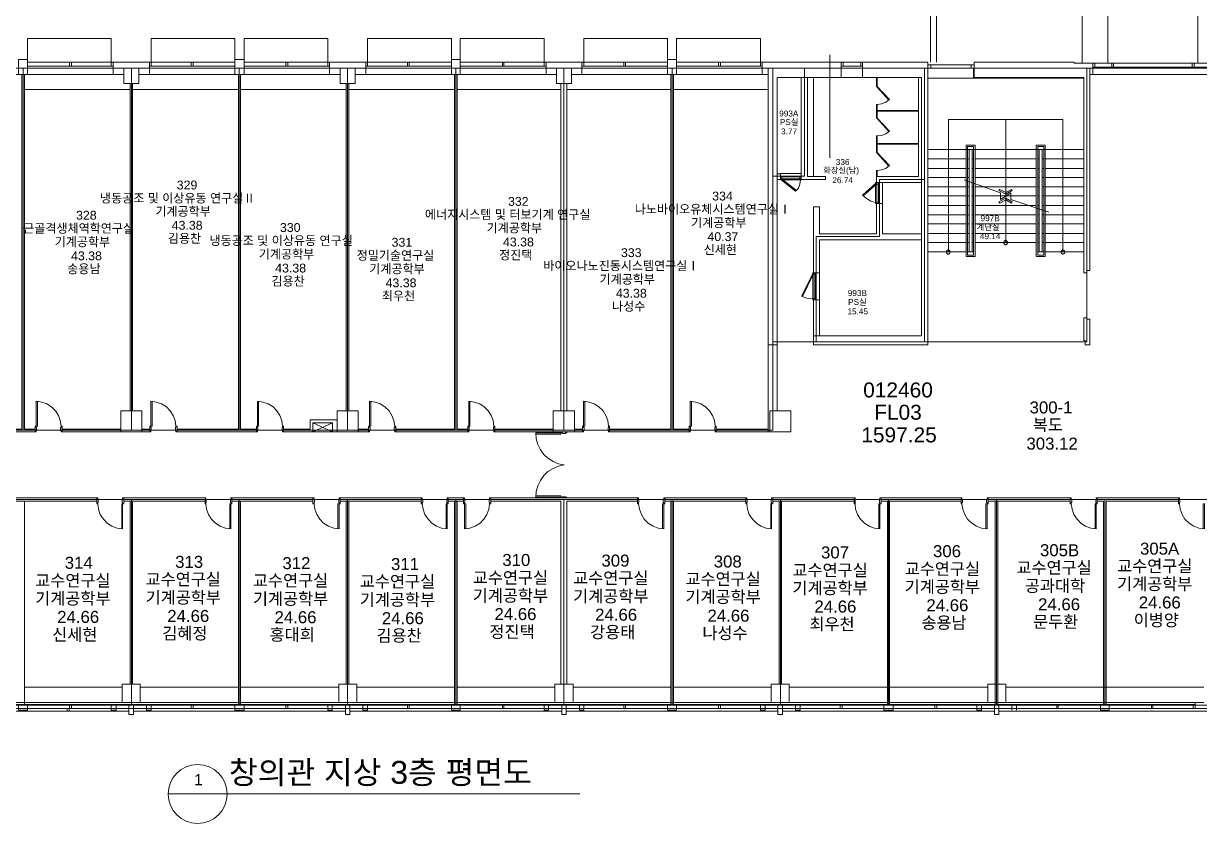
# Model space of a CAD drawing. Header units: millimetres. Extents: x -750 to 105570, y 8301 to 66109.
# Drawn here: x 36471 to 75618, y 12469 to 39105 of the extents above; entities that cross this region are included whole.
import ezdxf

# ---------------------------------------------------------------- set-up
doc = ezdxf.new("R2010")
doc.units = ezdxf.units.MM
doc.layers.add('PDF_문자', color=7, linetype='Continuous')
doc.layers.add('PDF_형상', color=7, linetype='Continuous')
doc.styles.add('PDF 맑은고딕', font='Arial.ttf')
doc.styles.add('PDF 맑은고딕Semilight', font='Arial.ttf')

msp = doc.modelspace()

# ---------------------------------------------------------------- linework, layer by layer
at = {"layer": 'PDF_형상', "lineweight": 5}
for points in [[(63857, 48861), (61868, 48861), (63857, 48861), (62873, 43688), (66664, 43018), (66664, 37813)], [(66664, 42285), (66664, 47594), (66664, 38609)], [(71712, 37781), (71712, 43405), (76414, 43405), (76414, 37781)], [(66863, 37813), (66863, 42976), (66863, 38808)], [(72571, 37781), (72571, 42965), (75566, 42965), (75566, 37781)], [(39456, 37813), (36607, 37813), (36607, 38609), (39393, 38609), (39393, 37813)], [(40723, 37813), (40723, 38609), (43509, 38609), (43509, 37813), (40660, 37813)], [(46661, 37813), (43813, 37813), (43813, 38609), (46598, 38609), (46598, 37813)], [(47918, 37813), (47918, 38609), (50714, 38609), (50714, 37813), (47865, 37813)], [(54715, 37404), (55060, 37404), (55060, 37813), (53866, 37813), (51007, 37813), (51007, 38609), (53804, 38609), (53804, 37813)], [(55123, 37813), (55123, 38609), (57909, 38609), (57909, 37813), (55060, 37813)], [(63690, 37614), (63690, 37813), (61061, 37813), (58213, 37813), (58213, 38609), (61009, 38609), (61009, 37813)], [(63313, 38064), (63313, 34629)], [(39456, 37687), (36607, 37687)], [(40304, 37404), (40660, 37404), (40660, 37813), (39456, 37813), (39456, 37404), (39812, 37404)], [(39456, 37614), (40660, 37614)], [(43509, 37687), (40660, 37687)], [(46661, 37687), (43813, 37687)], [(47007, 37404), (46661, 37404), (46661, 37813), (47865, 37813), (47865, 37404), (47509, 37404)], [(46661, 37614), (47865, 37614)], [(50714, 37687), (47865, 37687)], [(53866, 37687), (51007, 37687)], [(53866, 37813), (53866, 37404), (54212, 37404)], [(53866, 37614), (55060, 37614)], [(61061, 37813), (61061, 37404), (61260, 37404), (61061, 37404), (55060, 37404)], [(57909, 37687), (55060, 37687)], [(61061, 37687), (58213, 37687)], [(61061, 37614), (61260, 37614), (61260, 28408), (61564, 28408), (61564, 26209)], [(64402, 37310), (63690, 37310), (63690, 37614), (61260, 37614)], [(61417, 25560), (61417, 37614)], [(66570, 37729), (66570, 37813), (64402, 37813), (64402, 37614), (64402, 37310), (66360, 37310), (66360, 28701), (62768, 28701)], [(62967, 32105), (62967, 33006), (62768, 33006), (62768, 32105), (62768, 30806), (62967, 30806), (62967, 29906), (62768, 29906), (62768, 28701), (62768, 28408), (66570, 28408), (66570, 37614), (64402, 37614)], [(63690, 37813), (64402, 37813)], [(63690, 37687), (64402, 37687)], [(66580, 37614), (66580, 28408)], [(66674, 37614), (68015, 37614)], [(68099, 37614), (68099, 37289)], [(68120, 37729), (68120, 37813), (71450, 37813), (71450, 37781), (72068, 37781)], [(72068, 37404), (72068, 37781), (76069, 37781), (76665, 37781), (76665, 37813), (77870, 37813), (77870, 37781), (83871, 37781), (83871, 37813), (85274, 37813), (85274, 36608), (85243, 36608), (85243, 28879), (89777, 28879), (89777, 28911), (90971, 28911), (90971, 27602), (90772, 27602), (90772, 28209)], [(72068, 37656), (76069, 37656)], [(33455, 37404), (39456, 37404)], [(36419, 37404), (36419, 25601), (34460, 25601), (34460, 25507), (36859, 25507), (36859, 25601), (36503, 25601), (36503, 37404)], [(40660, 37404), (46661, 37404)], [(43624, 37404), (43624, 25601), (41582, 25601), (41582, 25507), (44221, 25507), (44221, 25601), (43697, 25601), (43697, 37404)], [(47865, 37404), (53866, 37404)], [(50819, 37404), (50819, 25601), (48860, 25601), (48860, 25507), (51259, 25507), (51259, 25601), (50903, 25601), (50903, 37404)], [(58024, 37404), (58024, 25601), (55982, 25601), (55982, 25507), (58631, 25507), (58631, 25601), (58108, 25601), (58108, 37404)], [(61564, 28408), (61564, 37310), (63690, 37310)], [(62360, 37310), (62360, 33906), (63166, 33906), (63166, 34011), (62569, 34011), (62569, 37310)], [(62768, 37310), (62768, 34011)], [(66266, 37310), (66266, 34011), (64863, 34011), (64863, 34210), (64884, 34210)], [(64863, 37310), (64863, 37006), (64884, 37006), (64884, 37310)], [(66580, 37289), (68099, 37289), (71764, 37289)], [(71963, 37404), (72068, 37404), (76069, 37404), (76163, 37404)], [(36503, 36912), (40021, 36912)], [(40021, 37111), (40021, 26209)], [(40095, 37111), (40095, 26209)], [(40095, 36912), (43624, 36912)], [(43697, 36912), (47216, 36912)], [(47216, 37111), (47216, 26209)], [(47300, 37111), (47300, 26209)], [(47300, 36912), (50819, 36912)], [(50903, 36912), (54359, 36912)], [(54359, 37111), (54359, 26209)], [(54558, 37111), (54558, 26209)], [(54558, 36912), (58024, 36912)], [(58108, 36912), (61260, 36912)], [(65282, 36556), (64873, 36996), (64884, 37006), (64863, 37006)], [(64884, 37006), (65303, 36577), (65177, 36483), (65030, 36430), (64884, 36409), (64884, 36210), (66266, 36210)], [(64884, 36409), (64863, 36409), (64863, 35959), (64884, 35959), (64873, 35949), (65282, 35509)], [(66266, 35111), (64884, 35111), (64884, 35362), (65030, 35373), (65177, 35435), (65303, 35519), (64884, 35959), (64884, 36189), (66266, 36189)], [(67261, 31498), (67261, 35907), (71073, 35907), (71073, 31498)], [(69167, 35907), (69167, 31812)], [(65282, 34357), (64873, 34797), (64884, 34807), (64863, 34807), (64863, 35362), (64884, 35362)], [(64884, 34011), (64884, 34210), (65030, 34231), (65177, 34283), (65303, 34378), (64884, 34807), (64884, 35090), (66266, 35090)], [(66570, 34912), (71764, 34912)], [(67952, 31498), (67952, 34912)], [(68046, 34912), (68046, 31498)], [(70277, 31498), (70277, 34912)], [(70382, 34912), (70382, 31498)], [(66570, 34598), (67847, 34598)], [(67900, 34598), (67952, 34598)], [(68046, 34598), (68099, 34598)], [(68151, 34598), (70183, 34598)], [(70235, 34598), (70277, 34598)], [(70382, 34598), (70434, 34598)], [(70476, 34598), (71764, 34598)], [(61564, 34105), (61669, 34105)], [(62360, 34116), (61669, 34116), (61669, 33917)], [(66570, 34283), (67847, 34283)], [(67900, 34283), (67952, 34283)], [(68046, 34283), (68099, 34283)], [(68151, 34283), (70183, 34283)], [(70235, 34283), (70277, 34283)], [(70382, 34283), (70434, 34283)], [(70476, 34283), (71764, 34283)], [(61669, 33906), (61564, 33906)], [(61689, 33896), (62171, 33519), (62265, 33624), (62318, 33760), (62339, 33896), (61689, 33896), (61721, 33917), (62203, 33540), (62171, 33519)], [(62318, 34001), (61710, 34001)], [(62318, 33938), (61710, 33938)], [(64863, 32105), (62967, 32105), (64863, 32105), (64863, 33110), (65062, 33110), (65062, 33812)], [(64831, 33781), (64402, 33393), (64528, 33278), (64674, 33194), (64831, 33142), (64831, 33781), (64863, 33760), (64423, 33372), (64402, 33393)], [(66360, 33812), (64863, 33812), (64863, 34011)], [(64873, 33152), (64873, 33760)], [(64936, 33152), (64936, 33760)], [(66570, 33980), (67847, 33980)], [(67785, 33896), (68989, 33467), (68989, 33247), (69335, 33467), (69335, 33247), (70602, 32828)], [(67900, 33980), (67952, 33980)], [(68046, 33980), (68099, 33980)], [(68151, 33980), (70183, 33980)], [(70235, 33980), (70277, 33980)], [(70382, 33980), (70434, 33980)], [(70476, 33980), (71764, 33980)], [(66570, 33665), (67847, 33665)], [(66570, 33362), (67847, 33362)], [(67900, 33665), (67952, 33665)], [(67900, 33362), (67952, 33362)], [(68046, 33665), (68099, 33665)], [(68046, 33362), (68099, 33362)], [(68151, 33665), (70183, 33665)], [(68151, 33362), (70183, 33362)], [(70235, 33665), (70277, 33665)], [(70235, 33362), (70277, 33362)], [(70382, 33665), (70434, 33665)], [(70382, 33362), (70434, 33362)], [(70476, 33665), (71764, 33665)], [(70476, 33362), (71764, 33362)], [(66360, 32105), (65062, 32105), (65062, 33110)], [(66570, 33048), (67847, 33048)], [(67900, 33048), (67952, 33048)], [(68046, 33048), (68099, 33048)], [(68151, 33048), (70183, 33048)], [(70235, 33048), (70277, 33048)], [(70382, 33048), (70434, 33048)], [(70476, 33048), (71764, 33048)], [(66570, 32733), (67847, 32733)], [(67900, 32733), (67952, 32733)], [(68046, 32733), (68099, 32733)], [(68151, 32733), (70183, 32733)], [(70235, 32733), (70277, 32733)], [(70382, 32733), (70434, 32733)], [(70476, 32733), (71764, 32733)], [(66570, 32430), (67847, 32430)], [(66570, 32116), (67847, 32116)], [(67900, 32430), (67952, 32430)], [(67900, 32116), (67952, 32116)], [(68046, 32430), (68099, 32430)], [(68046, 32116), (68099, 32116)], [(68151, 32430), (70183, 32430)], [(68151, 32116), (70183, 32116)], [(70235, 32430), (70277, 32430)], [(70235, 32116), (70277, 32116)], [(70382, 32430), (70434, 32430)], [(70382, 32116), (70434, 32116)], [(70476, 32430), (71764, 32430)], [(70476, 32116), (71764, 32116)], [(66360, 31906), (62967, 31906), (62967, 30806)], [(66570, 31812), (67847, 31812)], [(67900, 31812), (67952, 31812)], [(68046, 31812), (68099, 31812)], [(68151, 31812), (70183, 31812)], [(70235, 31812), (70277, 31812)], [(70382, 31812), (70434, 31812)], [(70476, 31812), (71764, 31812)], [(66570, 31498), (67847, 31498)], [(67900, 31498), (67952, 31498), (68099, 31498)], [(70235, 31498), (70277, 31498), (70434, 31498)], [(70476, 31498), (71764, 31498)], [(62402, 30021), (62768, 30765), (62747, 30775), (62370, 30031), (62548, 29958), (62747, 29937), (62747, 30775)], [(62789, 29948), (62789, 30765)], [(62841, 29948), (62841, 30765)], [(62967, 29906), (62967, 28701)], [(71869, 29309), (71869, 29256), (71963, 29256), (71963, 28408), (71817, 28408), (71817, 28555), (71764, 28555), (71764, 29309), (71869, 29309), (71764, 29309)], [(61260, 25601), (59532, 25601), (59532, 25507), (61260, 25507), (61260, 28408)], [(36932, 26534), (36932, 25696), (36890, 25696), (36890, 26534), (37079, 26502), (37246, 26439), (37403, 26345), (37539, 26209), (37634, 26052), (37696, 25884), (37728, 25696)], [(40754, 26534), (40754, 25696), (40713, 25696), (40713, 26534), (40891, 26502), (41069, 26439), (41226, 26345), (41351, 26209), (41456, 26052), (41519, 25884), (41540, 25696)], [(44294, 26534), (44294, 25696), (44263, 25696), (44263, 26534), (44441, 26502), (44619, 26439), (44776, 26345), (44902, 26209), (45006, 26052), (45069, 25884), (45090, 25696)], [(48033, 26534), (48033, 25696), (47991, 25696), (47991, 26534), (48180, 26502), (48347, 26439), (48504, 26345), (48640, 26209), (48735, 26052), (48798, 25884), (48829, 25696)], [(51332, 26534), (51332, 25696), (51290, 25696), (51290, 26534), (51479, 26502), (51657, 26439), (51803, 26345), (51939, 26209), (52034, 26052), (52107, 25884), (52128, 25696)], [(55154, 26534), (55154, 25696), (55113, 25696), (55113, 26534), (55301, 26502), (55469, 26439), (55626, 26345), (55762, 26209), (55856, 26052), (55919, 25884), (55950, 25696)], [(58705, 26534), (58705, 25696), (58663, 25696), (58663, 26534), (58841, 26502), (59019, 26439), (59176, 26345), (59302, 26209), (59406, 26052), (59469, 25884), (59501, 25696)], [(46106, 25507), (45122, 25507), (45122, 25601), (46012, 25601), (46012, 25905), (46912, 25905)], [(40409, 25601), (40681, 25601), (40681, 25507), (37759, 25507), (37759, 25601), (39707, 25601)], [(46755, 25811), (46106, 25811), (46106, 25507), (46755, 25507), (46755, 25811), (46106, 25811), (46106, 25507), (46755, 25811), (46755, 25507), (46106, 25811)], [(46912, 25507), (46755, 25507)], [(47614, 25507), (47960, 25507), (47960, 25601), (47614, 25601)], [(54107, 25601), (52159, 25601), (52159, 25507), (54107, 25507), (55081, 25507), (55081, 25601), (54809, 25601)], [(53531, 25434), (54359, 25434), (54359, 25476), (53531, 25476), (53542, 25277), (53594, 25088), (53678, 24910), (53793, 24753), (53929, 24628), (54097, 24523), (54275, 24449), (54463, 24408), (54474, 24408)], [(61260, 25507), (61564, 25507)], [(54463, 24408), (54275, 24366), (54097, 24292), (53929, 24188), (53793, 24052), (53678, 23894), (53594, 23716), (53542, 23528), (53531, 23339), (54359, 23339), (54359, 23381), (53531, 23381)], [(36461, 16406), (40063, 16406), (40063, 23256), (43655, 23256), (43655, 16406), (47258, 16406), (47258, 23256), (50861, 23256), (50861, 16406), (54463, 16406), (54463, 23256), (58066, 23256), (58066, 16406), (61669, 16406), (61669, 23256), (58066, 23256), (58066, 16406), (54463, 16406), (54463, 23256), (50861, 23256), (50861, 16406), (47258, 16406), (47258, 23256), (43655, 23256), (43655, 16406), (40063, 16406), (40063, 23256), (36461, 23256)], [(36503, 23203), (36503, 16427)], [(39739, 22282), (39739, 23109), (39770, 23109), (39770, 22282), (39592, 22303), (39414, 22365), (39257, 22470), (39131, 22596), (39026, 22753), (38964, 22931), (38943, 23109)], [(40021, 23203), (40021, 17108)], [(40095, 23203), (40095, 17108)], [(43341, 22282), (43341, 23109), (43373, 23109), (43373, 22282), (43195, 22303), (43017, 22365), (42860, 22470), (42734, 22596), (42629, 22753), (42566, 22931), (42545, 23109)], [(43624, 23203), (43624, 16427)], [(43697, 23203), (43697, 16427)], [(46933, 22282), (46933, 23109), (46975, 23109), (46975, 22282), (46797, 22303), (46619, 22365), (46462, 22470), (46336, 22596), (46232, 22753), (46169, 22931), (46148, 23109)], [(47216, 23203), (47216, 17108)], [(47300, 23203), (47300, 17108)], [(50536, 22282), (50536, 23109), (50578, 23109), (50578, 22282), (50389, 22303), (50222, 22365), (50065, 22470), (49939, 22596), (49834, 22753), (49772, 22931), (49740, 23109)], [(50819, 23203), (50819, 16427)], [(50903, 23203), (50903, 16427)], [(51196, 22282), (51196, 23109), (51154, 23109), (51154, 22282), (51332, 22303), (51510, 22365), (51667, 22470), (51793, 22596), (51897, 22753), (51960, 22931), (51981, 23109)], [(51981, 23308), (54359, 23308), (54558, 23308), (56914, 23308), (56914, 23203), (54558, 23203), (54558, 17108)], [(54359, 17108), (54359, 23203), (52023, 23203), (52023, 23308)], [(57741, 22282), (57741, 23109), (57783, 23109), (57783, 22282), (57595, 22303), (57427, 22365), (57270, 22470), (57134, 22596), (57040, 22753), (56977, 22931), (56945, 23109)], [(58024, 23203), (58024, 16427)], [(58108, 23203), (58108, 16427)], [(61344, 22282), (61344, 23109), (61375, 23109), (61375, 22282), (61197, 22303), (61019, 22365), (60873, 22470), (60736, 22596), (60632, 22753), (60569, 22931), (60548, 23109)], [(61627, 23203), (61627, 17108)], [(61700, 23203), (61700, 17108)], [(64946, 22282), (64946, 23109), (64978, 23109), (64978, 22282), (64800, 22303), (64622, 22365), (64465, 22470), (64339, 22596), (64234, 22753), (64172, 22931), (64151, 23109)], [(65229, 23203), (65229, 16427)], [(65303, 23203), (65303, 16427)], [(68507, 22282), (68507, 23109), (68549, 23109), (68549, 22282), (68361, 22303), (68193, 22365), (68036, 22470), (67900, 22596), (67806, 22753), (67743, 22931), (67711, 23109)], [(68581, 23308), (68581, 23203)], [(68821, 23203), (68821, 16427)], [(68905, 23203), (68905, 16427)], [(72141, 22282), (72141, 23109), (72183, 23109), (72183, 22282), (72005, 22303), (71827, 22365), (71670, 22470), (71544, 22596), (71440, 22753), (71377, 22931), (71345, 23109)], [(72424, 16427), (72424, 23203), (72215, 23203), (72215, 23308), (74917, 23308), (74917, 23203), (72508, 23203), (72508, 16427)], [(72215, 23308), (72215, 23203)], [(75744, 22282), (75744, 23109), (75786, 23109), (75786, 22282), (75597, 22303), (75430, 22365), (75273, 22470), (75136, 22596), (75042, 22753), (74979, 22931), (74948, 23109)], [(36503, 17003), (39760, 17003)], [(40357, 17003), (43624, 17003)], [(43697, 17003), (46965, 17003)], [(47562, 17003), (50819, 17003)], [(50903, 17003), (54160, 17003)], [(54767, 17003), (58024, 17003)], [(58108, 17003), (61365, 17003)], [(61962, 17003), (65229, 17003)], [(65303, 17003), (68570, 17003)], [(69167, 17003), (70926, 17003), (75765, 17003)], [(11546, 16605), (11850, 16605), (11850, 16501), (75472, 16501)], [(75765, 16501), (75472, 16501), (75472, 16302), (76665, 16302), (76665, 16501), (82666, 16501), (82970, 16501)], [(11850, 16427), (14698, 16427), (14698, 16239), (15002, 16239), (15002, 16427), (29109, 16427), (29109, 16239), (29402, 16239), (29402, 16427), (36304, 16427), (36304, 16239), (36607, 16239), (36607, 16427), (43509, 16427), (43509, 16239), (43813, 16239), (43813, 16427), (50714, 16427), (50714, 16239), (51007, 16239), (51007, 16427), (57909, 16427)], [(11850, 16302), (75472, 16302)], [(32931, 16207), (39980, 16207)], [(36304, 16427), (36607, 16427)], [(40137, 16207), (47185, 16207)], [(43509, 16427), (43813, 16427)], [(47331, 16207), (54390, 16207)], [(50714, 16427), (51007, 16427)], [(54537, 16207), (61585, 16207)], [(58213, 16427), (57909, 16427), (57909, 16239), (58213, 16239), (58213, 16427), (65114, 16427)], [(61742, 16207), (68790, 16207)], [(65418, 16427), (65114, 16427), (65114, 16239), (65418, 16239), (65418, 16427), (72319, 16427), (72319, 16239), (72613, 16239), (72613, 16427), (72319, 16427), (72319, 16239), (72613, 16239), (72613, 16427), (75472, 16427)], [(68863, 16103), (68790, 16103), (68790, 16427), (68937, 16427), (68937, 16103), (68874, 16103), (68874, 16082)], [(76069, 16207), (68937, 16207), (76069, 16207), (76069, 16302)], [(69523, 16239), (69523, 16427), (69376, 16427), (69376, 16239)], [(72319, 16427), (72613, 16427)], [(41278, 13453), (54987, 13453)]]:
    msp.add_lwpolyline(points, dxfattribs=at)
for points in [[(15201, 28502), (11253, 28502), (11253, 23256), (76069, 23256), (76069, 26157), (90856, 26157), (90856, 28502), (76268, 28502), (76268, 34022), (78865, 34022), (78865, 37614), (71869, 37614), (71869, 28502), (61417, 28502), (61417, 25560), (18249, 25560), (18249, 30503), (15201, 30503), (15201, 28502), (15201, 30503)], [(15201, 28502), (11253, 28502), (11253, 16406), (90856, 16406), (90856, 28502), (84918, 28502), (84918, 37614), (15201, 37614)], [(36524, 37907), (36534, 37907), (36607, 37907), (36607, 37404), (36304, 37404), (36304, 37907)], [(36461, 25560), (40063, 25560), (40063, 37614), (36461, 37614)], [(38000, 37687), (38063, 37687), (38063, 37813), (38000, 37813)], [(39393, 37687), (39456, 37687), (39456, 37813), (39393, 37813)], [(39812, 37614), (40304, 37614), (40304, 37111), (39812, 37111)], [(40063, 25560), (43655, 25560), (43655, 37614), (40063, 37614)], [(40660, 37687), (40723, 37687), (40723, 37813), (40660, 37813)], [(42053, 37687), (42116, 37687), (42116, 37813), (42053, 37813)], [(43729, 37907), (43739, 37907), (43813, 37907), (43813, 37404), (43509, 37404), (43509, 37907)], [(43655, 25560), (47258, 25560), (47258, 37614), (43655, 37614)], [(45205, 37687), (45268, 37687), (45268, 37813), (45205, 37813)], [(46598, 37687), (46661, 37687), (46661, 37813), (46598, 37813)], [(47007, 37614), (47509, 37614), (47509, 37111), (47007, 37111)], [(47258, 25560), (50861, 25560), (50861, 37614), (47258, 37614)], [(47865, 37687), (47918, 37687), (47918, 37813), (47865, 37813)], [(49258, 37687), (49311, 37687), (49311, 37813), (49258, 37813)], [(50934, 37907), (50944, 37907), (51007, 37907), (51007, 37404), (50714, 37404), (50714, 37907)], [(50861, 25560), (54463, 25560), (54463, 37614), (50861, 37614)], [(52411, 37687), (52463, 37687), (52463, 37813), (52411, 37813)], [(53804, 37687), (53866, 37687), (53866, 37813), (53804, 37813)], [(54212, 37614), (54715, 37614), (54715, 37111), (54212, 37111)], [(54463, 25560), (58066, 25560), (58066, 37614), (54463, 37614)], [(55060, 37687), (55123, 37687), (55123, 37813), (55060, 37813)], [(56453, 37687), (56516, 37687), (56516, 37813), (56453, 37813)], [(58129, 37907), (58139, 37907), (58213, 37907), (58213, 37404), (57909, 37404), (57909, 37907)], [(58066, 25560), (61417, 25560), (61417, 37614), (58066, 37614)], [(59605, 37687), (59668, 37687), (59668, 37813), (59605, 37813)], [(61009, 37687), (61061, 37687), (61061, 37813), (61009, 37813)], [(62464, 34022), (61417, 34022), (61417, 28502), (62768, 28502), (62810, 28502), (62862, 28502), (62862, 31906), (62862, 32011), (64863, 32011), (64967, 32011), (64967, 33812), (64967, 33906), (66360, 33906), (66465, 33906), (66465, 37614), (62464, 37614)], [(61417, 34022), (62464, 34022), (62464, 37614), (61417, 37614)], [(63690, 37687), (63753, 37687), (63753, 37813), (63690, 37813)], [(64350, 37687), (64402, 37687), (64402, 37813), (64350, 37813)], [(66465, 28502), (71869, 28502), (71869, 37614), (66465, 37614)], [(66570, 37729), (66674, 37729), (66674, 37614), (66570, 37614)], [(68036, 37729), (66643, 37729)], [(68120, 37729), (68015, 37729), (68015, 37614), (68120, 37614)], [(71764, 30806), (71869, 30806), (71869, 30880), (71963, 30880), (71963, 37614), (68120, 37614), (68120, 37310), (71764, 37310)], [(72068, 37656), (72131, 37656), (72131, 37781), (72068, 37781)], [(72696, 37656), (72759, 37656), (72759, 37781), (72696, 37781)], [(75377, 37656), (75440, 37656), (75440, 37781), (75377, 37781)], [(67847, 35058), (68151, 35058), (68151, 31351), (67847, 31351)], [(67900, 35006), (68099, 35006), (68099, 31393), (67900, 31393)], [(70183, 35058), (70476, 35058), (70476, 31351), (70183, 31351)], [(70235, 35006), (70434, 35006), (70434, 31393), (70235, 31393)], [(61669, 33896), (61689, 33896), (61689, 33938), (61710, 33938), (61710, 34001), (61689, 34001), (61669, 34001)], [(62360, 33896), (62339, 33896), (62339, 33938), (62318, 33938), (62318, 34001), (62339, 34001), (62360, 34001)], [(64967, 32011), (62862, 32011), (62862, 28502), (66465, 28502), (66465, 33906), (64967, 33906)], [(64831, 33812), (64831, 33781), (64873, 33781), (64873, 33760), (64936, 33760), (64936, 33781), (64936, 33812)], [(69167, 33425), (69387, 33550), (69356, 33582), (69167, 33477), (68968, 33582), (68937, 33550)], [(69167, 33288), (69387, 33163), (69356, 33121), (69167, 33236), (68968, 33121), (68937, 33163)], [(64831, 33110), (64831, 33142), (64873, 33142), (64873, 33152), (64936, 33152), (64936, 33142), (64936, 33110)], [(69230, 31812), (69230, 31822), (69219, 31833), (69219, 31843), (69209, 31854), (69198, 31864), (69188, 31875), (69177, 31875), (69167, 31875), (69157, 31875), (69146, 31875), (69136, 31864), (69125, 31864), (69115, 31854), (69115, 31843), (69104, 31822), (69104, 31812), (69104, 31801), (69104, 31791), (69115, 31780), (69115, 31759), (69125, 31759), (69136, 31749), (69146, 31739), (69157, 31739), (69167, 31739), (69177, 31739), (69188, 31749), (69198, 31749), (69209, 31759), (69219, 31770), (69219, 31780), (69230, 31791)], [(67324, 31498), (67324, 31508), (67313, 31519), (67313, 31540), (67303, 31550), (67292, 31550), (67282, 31560), (67271, 31560), (67261, 31571), (67250, 31571), (67240, 31560), (67230, 31560), (67219, 31550), (67209, 31540), (67198, 31529), (67198, 31519), (67198, 31508), (67198, 31487), (67198, 31477), (67198, 31466), (67209, 31456), (67219, 31445), (67230, 31435), (67240, 31435), (67250, 31424), (67261, 31424), (67271, 31424), (67282, 31435), (67292, 31445), (67303, 31445), (67313, 31456), (67313, 31466), (67324, 31487)], [(71136, 31498), (71136, 31508), (71136, 31519), (71125, 31540), (71115, 31550), (71104, 31560), (71084, 31560), (71073, 31571), (71063, 31571), (71052, 31560), (71042, 31560), (71031, 31550), (71021, 31540), (71021, 31529), (71010, 31519), (71010, 31508), (71010, 31487), (71010, 31477), (71021, 31466), (71021, 31456), (71031, 31445), (71042, 31435), (71052, 31435), (71063, 31424), (71073, 31424), (71084, 31424), (71104, 31435), (71115, 31445), (71125, 31456), (71136, 31466), (71136, 31487)], [(62747, 30806), (62747, 30775), (62789, 30775), (62789, 30765), (62841, 30765), (62841, 30775), (62841, 30806)], [(62747, 29906), (62747, 29937), (62789, 29937), (62789, 29948), (62841, 29948), (62841, 29937), (62841, 29906)], [(39707, 26209), (40409, 26209), (40409, 25507), (39707, 25507)], [(46912, 26209), (47614, 26209), (47614, 25507), (46912, 25507)], [(54107, 26209), (54809, 26209), (54809, 25507), (54107, 25507)], [(61312, 26209), (62014, 26209), (62014, 25507), (61312, 25507)], [(36859, 25696), (36859, 25507), (36890, 25507), (36890, 25549), (36901, 25549), (36901, 25654), (36890, 25654), (36890, 25696)], [(37759, 25696), (37759, 25507), (37728, 25507), (37728, 25549), (37707, 25549), (37707, 25654), (37728, 25654), (37728, 25696)], [(40681, 25696), (40681, 25507), (40713, 25507), (40713, 25549), (40723, 25549), (40723, 25654), (40713, 25654), (40713, 25696)], [(41582, 25696), (41582, 25507), (41540, 25507), (41540, 25549), (41529, 25549), (41529, 25654), (41540, 25654), (41540, 25696)], [(44221, 25696), (44221, 25507), (44263, 25507), (44263, 25549), (44273, 25549), (44273, 25654), (44263, 25654), (44263, 25696)], [(45122, 25696), (45122, 25507), (45090, 25507), (45090, 25549), (45080, 25549), (45080, 25654), (45090, 25654), (45090, 25696)], [(47960, 25696), (47960, 25507), (47991, 25507), (47991, 25549), (48012, 25549), (48012, 25654), (47991, 25654), (47991, 25696)], [(48860, 25696), (48860, 25507), (48829, 25507), (48829, 25549), (48808, 25549), (48808, 25654), (48829, 25654), (48829, 25696)], [(51259, 25696), (51259, 25507), (51290, 25507), (51290, 25549), (51311, 25549), (51311, 25654), (51290, 25654), (51290, 25696)], [(52159, 25696), (52159, 25507), (52128, 25507), (52128, 25549), (52117, 25549), (52117, 25654), (52128, 25654), (52128, 25696)], [(54359, 25507), (54558, 25507), (54558, 25476), (54516, 25476), (54516, 25455), (54411, 25455), (54411, 25476), (54359, 25476)], [(55081, 25696), (55081, 25507), (55113, 25507), (55113, 25549), (55134, 25549), (55134, 25654), (55113, 25654), (55113, 25696)], [(55982, 25696), (55982, 25507), (55950, 25507), (55950, 25549), (55929, 25549), (55929, 25654), (55950, 25654), (55950, 25696)], [(58631, 25696), (58631, 25507), (58663, 25507), (58663, 25549), (58673, 25549), (58673, 25654), (58663, 25654), (58663, 25696)], [(59532, 25696), (59532, 25507), (59501, 25507), (59501, 25549), (59480, 25549), (59480, 25654), (59501, 25654), (59501, 25696)], [(38911, 23203), (36209, 23203), (36209, 23308), (38911, 23308)], [(38911, 23109), (38911, 23308), (38943, 23308), (38943, 23256), (38953, 23256), (38953, 23161), (38943, 23161), (38943, 23109)], [(39812, 23109), (39812, 23308), (39770, 23308), (39770, 23256), (39760, 23256), (39760, 23161), (39770, 23161), (39770, 23109)], [(40063, 23308), (40158, 23308), (42514, 23308), (42514, 23203), (40158, 23203), (40063, 23203), (39812, 23203), (39812, 23308)], [(42514, 23109), (42514, 23308), (42545, 23308), (42545, 23256), (42556, 23256), (42556, 23161), (42545, 23161), (42545, 23109)], [(43404, 23109), (43404, 23308), (43373, 23308), (43373, 23256), (43362, 23256), (43362, 23161), (43373, 23161), (43373, 23109)], [(46106, 23203), (43404, 23203), (43404, 23308), (46106, 23308)], [(46106, 23109), (46106, 23308), (46148, 23308), (46148, 23256), (46158, 23256), (46158, 23161), (46148, 23161), (46148, 23109)], [(47007, 23109), (47007, 23308), (46975, 23308), (46975, 23256), (46965, 23256), (46965, 23161), (46975, 23161), (46975, 23109)], [(47258, 23308), (47363, 23308), (49709, 23308), (49709, 23203), (47363, 23203), (47258, 23203), (47007, 23203), (47007, 23308)], [(49709, 23109), (49709, 23308), (49740, 23308), (49740, 23256), (49761, 23256), (49761, 23161), (49740, 23161), (49740, 23109)], [(50609, 23109), (50609, 23308), (50578, 23308), (50578, 23256), (50567, 23256), (50567, 23161), (50578, 23161), (50578, 23109)], [(51122, 23203), (50609, 23203), (50609, 23308), (51122, 23308)], [(51122, 23109), (51122, 23308), (51154, 23308), (51154, 23256), (51164, 23256), (51164, 23161), (51154, 23161), (51154, 23109)], [(52023, 23109), (52023, 23308), (51981, 23308), (51981, 23256), (51971, 23256), (51971, 23161), (51981, 23161), (51981, 23109)], [(54359, 23308), (54558, 23308), (54558, 23339), (54516, 23339), (54516, 23350), (54411, 23350), (54411, 23339), (54359, 23339)], [(56914, 23109), (56914, 23308), (56945, 23308), (56945, 23256), (56956, 23256), (56956, 23161), (56945, 23161), (56945, 23109)], [(57815, 23109), (57815, 23308), (57783, 23308), (57783, 23256), (57762, 23256), (57762, 23161), (57783, 23161), (57783, 23109)], [(60517, 23203), (57815, 23203), (57815, 23308), (60517, 23308)], [(60517, 23109), (60517, 23308), (60548, 23308), (60548, 23256), (60558, 23256), (60558, 23161), (60548, 23161), (60548, 23109)], [(61417, 23109), (61417, 23308), (61375, 23308), (61375, 23256), (61365, 23256), (61365, 23161), (61375, 23161), (61375, 23109)], [(61669, 23308), (61417, 23308), (61417, 23203), (61669, 23203), (61763, 23203), (64119, 23203), (64119, 23308), (61763, 23308)], [(61669, 16406), (65261, 16406), (65261, 23256), (61669, 23256)], [(64119, 23109), (64119, 23308), (64151, 23308), (64151, 23256), (64161, 23256), (64161, 23161), (64151, 23161), (64151, 23109)], [(65020, 23109), (65020, 23308), (64978, 23308), (64978, 23256), (64967, 23256), (64967, 23161), (64978, 23161), (64978, 23109)], [(67680, 23203), (67680, 23308), (65020, 23308), (65020, 23203)], [(68863, 23256), (68863, 16406), (65261, 16406), (65261, 23256)], [(67680, 23109), (67680, 23308), (67711, 23308), (67711, 23256), (67732, 23256), (67732, 23161), (67711, 23161), (67711, 23109)], [(68581, 23109), (68581, 23308), (68549, 23308), (68549, 23256), (68528, 23256), (68528, 23161), (68549, 23161), (68549, 23109)], [(71314, 23203), (71314, 23308), (68581, 23308), (68581, 23203)], [(72466, 23256), (72466, 16406), (68863, 16406), (68863, 23256)], [(71314, 23109), (71314, 23308), (71345, 23308), (71345, 23256), (71366, 23256), (71366, 23161), (71345, 23161), (71345, 23109)], [(72215, 23109), (72215, 23308), (72183, 23308), (72183, 23256), (72173, 23256), (72173, 23161), (72183, 23161), (72183, 23109)], [(76069, 23256), (76069, 16406), (72466, 16406), (72466, 23256)], [(74917, 23109), (74917, 23308), (74948, 23308), (74948, 23256), (74969, 23256), (74969, 23161), (74948, 23161), (74948, 23109)], [(39760, 17108), (40357, 17108), (40357, 16501), (39760, 16501)], [(46965, 17108), (47562, 17108), (47562, 16501), (46965, 16501)], [(54160, 17108), (54767, 17108), (54767, 16501), (54160, 16501)], [(61365, 17108), (61962, 17108), (61962, 16501), (61365, 16501)], [(68570, 17108), (69167, 17108), (69167, 16501), (68570, 16501)], [(37927, 16207), (37990, 16207), (37990, 16302), (37927, 16302)], [(38000, 16302), (38063, 16302), (38063, 16427), (38000, 16427)], [(39393, 16427), (39550, 16427), (39550, 16239), (39393, 16239)], [(40063, 16082), (40053, 16082), (40053, 16103), (39980, 16103), (39980, 16427), (40137, 16427), (40137, 16103), (40063, 16103)], [(40723, 16427), (40566, 16427), (40566, 16239), (40723, 16239)], [(42053, 16302), (42116, 16302), (42116, 16427), (42053, 16427)], [(45205, 16302), (45268, 16302), (45268, 16427), (45205, 16427)], [(46598, 16427), (46745, 16427), (46745, 16239), (46598, 16239)], [(47269, 16082), (47258, 16082), (47258, 16103), (47185, 16103), (47185, 16427), (47331, 16427), (47331, 16103), (47269, 16103)], [(47918, 16427), (47771, 16427), (47771, 16239), (47918, 16239)], [(49258, 16302), (49311, 16302), (49311, 16427), (49258, 16427)], [(52411, 16302), (52463, 16302), (52463, 16427), (52411, 16427)], [(53804, 16427), (53950, 16427), (53950, 16239), (53804, 16239)], [(54463, 16082), (54453, 16082), (54453, 16103), (54390, 16103), (54390, 16427), (54537, 16427), (54537, 16103), (54463, 16103)], [(55123, 16427), (54976, 16427), (54976, 16239), (55123, 16239)], [(56453, 16302), (56516, 16302), (56516, 16427), (56453, 16427)], [(59605, 16302), (59668, 16302), (59668, 16427), (59605, 16427)], [(61009, 16427), (61155, 16427), (61155, 16239), (61009, 16239)], [(61669, 16082), (61658, 16082), (61658, 16103), (61585, 16103), (61585, 16427), (61742, 16427), (61742, 16103), (61669, 16103)], [(62328, 16427), (62171, 16427), (62171, 16239), (62328, 16239)], [(63658, 16302), (63721, 16302), (63721, 16427), (63658, 16427)], [(66811, 16302), (66873, 16302), (66873, 16427), (66811, 16427)], [(68204, 16427), (68361, 16427), (68361, 16239), (68204, 16239)], [(70864, 16302), (70916, 16302), (70916, 16427), (70864, 16427)], [(74016, 16302), (74068, 16302), (74068, 16427), (74016, 16427)], [(75409, 16302), (75472, 16302), (75472, 16427), (75409, 16427)]]:
    msp.add_lwpolyline(points, close=True, dxfattribs=at)
msp.add_circle((42265, 13450), 982, dxfattribs=at)

# ---------------------------------------------------------------- texts
at = {"layer": 'PDF_문자', "attachment_point": 4}
for s, insert, char_height, style in [('993A', (61627, 36107), 196, 'PDF 맑은고딕Semilight'), ('PS실', (61648, 35814), 196, 'PDF 맑은고딕Semilight'), ('3.77', (61689, 35510), 196, 'PDF 맑은고딕Semilight'), ('336', (63512, 34494), 196, 'PDF 맑은고딕Semilight'), ('화장실(남)', (63093, 34190), 196, 'PDF 맑은고딕Semilight'), ('329', (41571, 33725), 294.1, 'PDF 맑은고딕Semilight'), ('26.74', (63396, 33887), 196, 'PDF 맑은고딕Semilight'), ('냉동공조 및 이상유동 연구실Ⅱ', (39016, 33274), 294.07, 'PDF 맑은고딕Semilight'), ('332', (52599, 33180), 294.1, 'PDF 맑은고딕Semilight'), ('334', (59396, 33358), 294.1, 'PDF 맑은고딕Semilight'), ('기계공학부', (40859, 32834), 294.1, 'PDF 맑은고딕Semilight'), ('에너지시스템 및 터보기계 연구실', (49834, 32730), 294.07, 'PDF 맑은고딕Semilight'), ('나노바이오유체시스템연구실Ⅰ', (56820, 32908), 294.07, 'PDF 맑은고딕Semilight'), ('328', (38220, 32719), 294.1, 'PDF 맑은고딕Semilight'), ('43.38', (41404, 32384), 294.1, 'PDF 맑은고딕Semilight'), ('기계공학부', (58694, 32457), 294.1, 'PDF 맑은고딕Semilight'), ('997B', (68329, 32619), 196, 'PDF 맑은고딕Semilight'), ('근골격생체역학연구실', (36460, 32269), 294.1, 'PDF 맑은고딕Semilight'), ('김용찬', (41278, 31934), 294.1, 'PDF 맑은고딕Semilight'), ('330', (45007, 32311), 294.1, 'PDF 맑은고딕Semilight'), ('기계공학부', (51887, 32280), 294.1, 'PDF 맑은고딕Semilight'), ('40.37', (59239, 32007), 294.1, 'PDF 맑은고딕Semilight'), ('계단실', (68203, 32315), 196, 'PDF 맑은고딕Semilight'), ('49.14', (68308, 32022), 196, 'PDF 맑은고딕Semilight'), ('기계공학부', (37508, 31818), 294.1, 'PDF 맑은고딕Semilight'), ('냉동공조 및 이상유동 연구실', (42661, 31861), 294.07, 'PDF 맑은고딕Semilight'), ('331', (48724, 31818), 294.1, 'PDF 맑은고딕Semilight'), ('43.38', (52432, 31829), 294.1, 'PDF 맑은고딕Semilight'), ('신세현', (59113, 31557), 294.1, 'PDF 맑은고딕Semilight'), ('43.38', (38053, 31368), 294.1, 'PDF 맑은고딕Semilight'), ('기계공학부', (44305, 31410), 294.1, 'PDF 맑은고딕Semilight'), ('정밀기술연구실', (47562, 31368), 294.1, 'PDF 맑은고딕Semilight'), ('정진택', (52306, 31379), 294.1, 'PDF 맑은고딕Semilight'), ('333', (56359, 31473), 294.1, 'PDF 맑은고딕Semilight'), ('송용남', (37927, 30918), 294.1, 'PDF 맑은고딕Semilight'), ('43.38', (44849, 30960), 294.1, 'PDF 맑은고딕Semilight'), ('기계공학부', (47981, 30918), 294.1, 'PDF 맑은고딕Semilight'), ('바이오나노진동시스템연구실Ⅰ', (53772, 31023), 294.07, 'PDF 맑은고딕Semilight'), ('김용찬', (44724, 30509), 294.1, 'PDF 맑은고딕Semilight'), ('43.38', (48525, 30468), 294.1, 'PDF 맑은고딕Semilight'), ('기계공학부', (55647, 30572), 294.1, 'PDF 맑은고딕Semilight'), ('최우천', (48399, 30017), 294.1, 'PDF 맑은고딕Semilight'), ('43.38', (56191, 30122), 294.1, 'PDF 맑은고딕Semilight'), ('993B', (63910, 30127), 196, 'PDF 맑은고딕Semilight'), ('나성수', (56065, 29672), 294.1, 'PDF 맑은고딕Semilight'), ('PS실', (63920, 29823), 196, 'PDF 맑은고딕Semilight'), ('15.45', (63899, 29519), 196, 'PDF 맑은고딕Semilight'), ('012460', (64423, 26901), 497.7, 'PDF 맑은고딕Semilight'), ('FL03', (64789, 26158), 497.7, 'PDF 맑은고딕Semilight'), ('300-1', (69963, 26319), 399.6, 'PDF 맑은고딕Semilight'), ('복도', (70068, 25722), 399.6, 'PDF 맑은고딕Semilight'), ('1597.25', (64360, 25404), 497.7, 'PDF 맑은고딕Semilight'), ('303.12', (69858, 25115), 399.6, 'PDF 맑은고딕Semilight'), ('307', (63020, 21492), 399.6, 'PDF 맑은고딕Semilight'), ('306', (66748, 21533), 399.6, 'PDF 맑은고딕Semilight'), ('305B', (70309, 21565), 399.6, 'PDF 맑은고딕Semilight'), ('305A', (73639, 21617), 399.6, 'PDF 맑은고딕Semilight'), ('314', (37843, 21146), 399.6, 'PDF 맑은고딕Semilight'), ('313', (41519, 21177), 399.6, 'PDF 맑은고딕Semilight'), ('312', (45090, 21135), 399.6, 'PDF 맑은고딕Semilight'), ('311', (48703, 21104), 399.6, 'PDF 맑은고딕Semilight'), ('310', (52410, 21240), 399.6, 'PDF 맑은고딕Semilight'), ('309', (55710, 21219), 399.6, 'PDF 맑은고딕Semilight'), ('308', (59449, 21188), 399.6, 'PDF 맑은고딕Semilight'), ('교수연구실', (62067, 20884), 399.6, 'PDF 맑은고딕Semilight'), ('교수연구실', (65805, 20926), 399.6, 'PDF 맑은고딕Semilight'), ('교수연구실', (69523, 20968), 399.6, 'PDF 맑은고딕Semilight'), ('교수연구실', (72874, 21020), 399.6, 'PDF 맑은고딕Semilight'), ('교수연구실', (36859, 20539), 399.6, 'PDF 맑은고딕Semilight'), ('교수연구실', (40534, 20580), 399.6, 'PDF 맑은고딕Semilight'), ('교수연구실', (44106, 20539), 399.6, 'PDF 맑은고딕Semilight'), ('교수연구실', (47666, 20507), 399.6, 'PDF 맑은고딕Semilight'), ('교수연구실', (51426, 20633), 399.6, 'PDF 맑은고딕Semilight'), ('교수연구실', (54767, 20622), 399.6, 'PDF 맑은고딕Semilight'), ('교수연구실', (58506, 20591), 399.6, 'PDF 맑은고딕Semilight'), ('기계공학부', (62067, 20287), 399.6, 'PDF 맑은고딕Semilight'), ('기계공학부', (65805, 20329), 399.6, 'PDF 맑은고딕Semilight'), ('공과대학', (69806, 20360), 399.6, 'PDF 맑은고딕Semilight'), ('기계공학부', (72874, 20423), 399.6, 'PDF 맑은고딕Semilight'), ('기계공학부', (36859, 19941), 399.6, 'PDF 맑은고딕Semilight'), ('기계공학부', (40534, 19973), 399.6, 'PDF 맑은고딕Semilight'), ('기계공학부', (44106, 19931), 399.6, 'PDF 맑은고딕Semilight'), ('기계공학부', (47666, 19900), 399.6, 'PDF 맑은고딕Semilight'), ('기계공학부', (51426, 20036), 399.6, 'PDF 맑은고딕Semilight'), ('기계공학부', (54767, 20015), 399.6, 'PDF 맑은고딕Semilight'), ('기계공학부', (58506, 19994), 399.6, 'PDF 맑은고딕Semilight'), ('24.66', (70245, 19764), 399.6, 'PDF 맑은고딕Semilight'), ('24.66', (73597, 19826), 399.6, 'PDF 맑은고딕Semilight'), ('24.66', (41257, 19376), 399.6, 'PDF 맑은고딕Semilight'), ('24.66', (52149, 19439), 399.6, 'PDF 맑은고딕Semilight'), ('24.66', (55500, 19418), 399.6, 'PDF 맑은고딕Semilight'), ('24.66', (59239, 19386), 399.6, 'PDF 맑은고딕Semilight'), ('24.66', (62799, 19690), 399.6, 'PDF 맑은고딕Semilight'), ('24.66', (66528, 19732), 399.6, 'PDF 맑은고딕Semilight'), ('24.66', (37592, 19345), 399.6, 'PDF 맑은고딕Semilight'), ('24.66', (44828, 19334), 399.6, 'PDF 맑은고딕Semilight'), ('24.66', (48400, 19302), 399.6, 'PDF 맑은고딕Semilight'), ('최우천', (62632, 19083), 399.6, 'PDF 맑은고딕Semilight'), ('송용남', (66360, 19135), 399.6, 'PDF 맑은고딕Semilight'), ('문두환', (70078, 19166), 399.6, 'PDF 맑은고딕Semilight'), ('이병양', (73429, 19219), 399.6, 'PDF 맑은고딕Semilight'), ('신세현', (37424, 18737), 399.6, 'PDF 맑은고딕Semilight'), ('김혜정', (41090, 18779), 399.6, 'PDF 맑은고딕Semilight'), ('홍대희', (44661, 18737), 399.6, 'PDF 맑은고딕Semilight'), ('김용찬', (48221, 18706), 399.6, 'PDF 맑은고딕Semilight'), ('정진택', (51981, 18831), 399.6, 'PDF 맑은고딕Semilight'), ('강용태', (55333, 18821), 399.6, 'PDF 맑은고딕Semilight'), ('나성수', (59071, 18790), 399.6, 'PDF 맑은고딕Semilight'), ('창의관 지상 3층 평면도', (43310, 14129), 761.58, 'PDF 맑은고딕'), ('1', (42147, 13925), 375, 'PDF 맑은고딕')]:
    msp.add_mtext(s, dxfattribs=dict(at, insert=insert, char_height=char_height, style=style))

doc.saveas('drawing.dxf')
